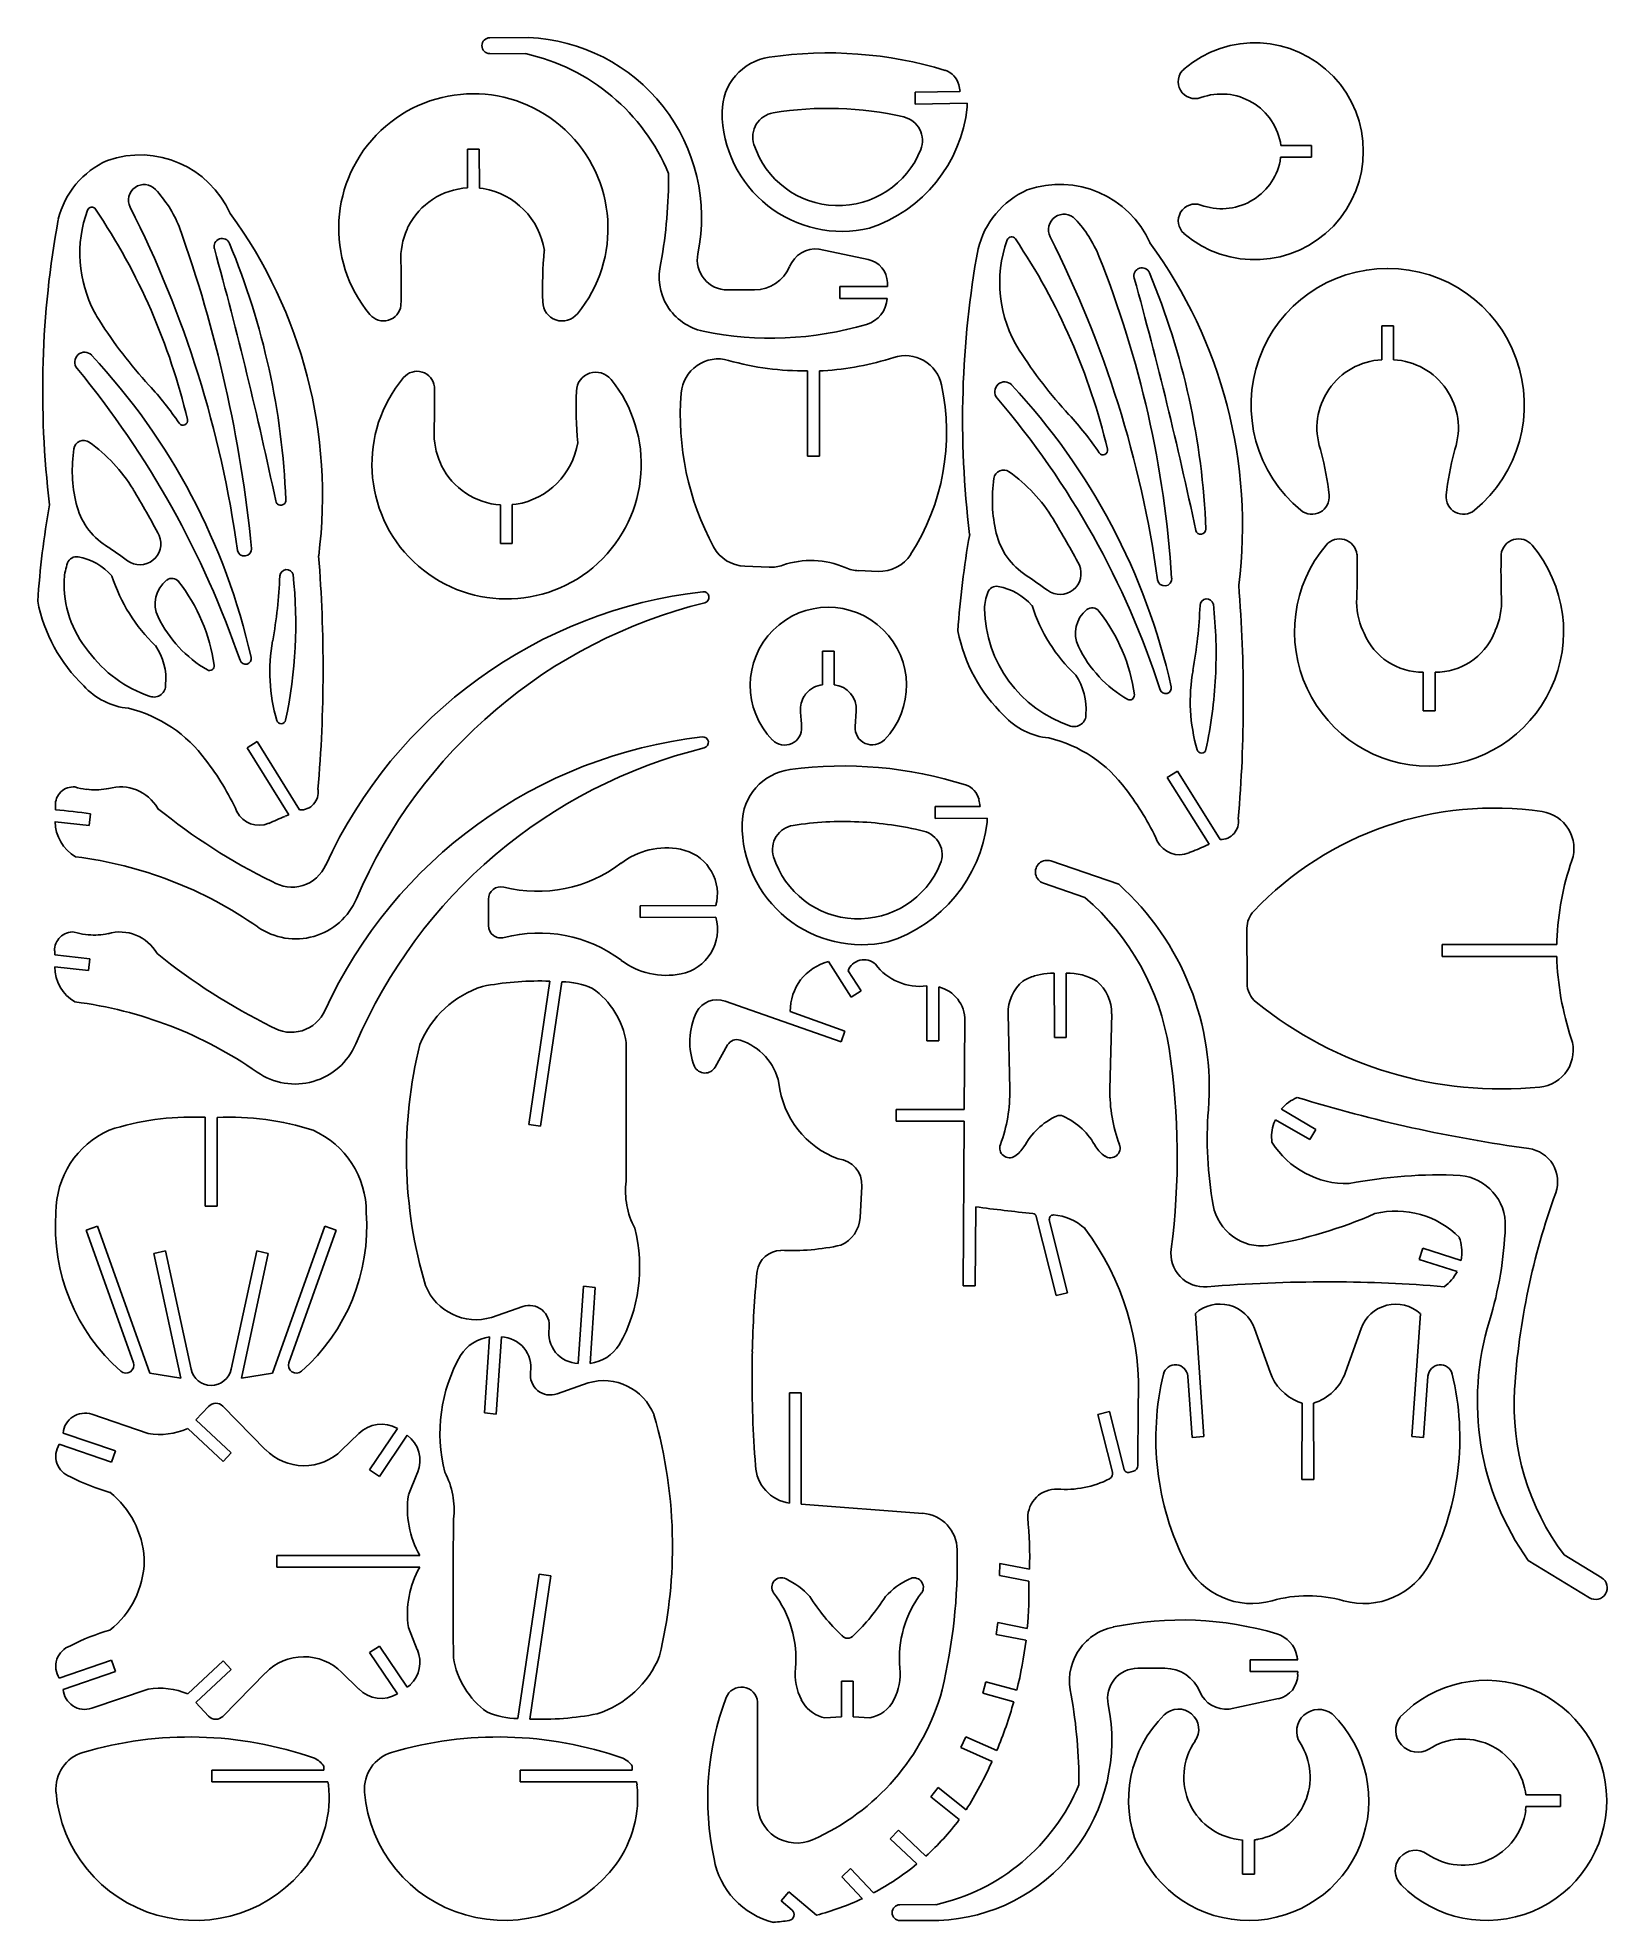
# Model space of a CAD drawing. Extents: x 0 to 199, y 0 to 239.
import ezdxf

# ---------------------------------------------------------------- set-up
doc = ezdxf.new("R2010")
doc.units = 0
doc.layers.add('CYAN', color=4, linetype='CONTINUOUS')

msp = doc.modelspace()

# ---------------------------------------------------------------- linework, layer by layer
at = {"layer": 'CYAN'}
for p, q in [((61.82, 236.84), (57.26, 236.85)), ((57.28, 238.85), (62.19, 238.87)), ((111.16, 231.95), (116.86, 232.05)), ((111.18, 230.45), (111.16, 231.95)), ((117.78, 230.55), (111.18, 230.45)), ((117.78, 230.05), (117.78, 230.55)), ((55.95, 224.74), (54.45, 224.74)), ((54.45, 224.74), (54.45, 219.83)), ((55.96, 219.81), (55.95, 224.74)), ((161.38, 225.22), (157.53, 225.22)), ((161.38, 223.72), (161.38, 225.22)), ((157.45, 223.22), (157.47, 223.72)), ((157.47, 223.72), (161.38, 223.72)), ((56.46, 219.74), (55.96, 219.81)), ((99, 212.08), (105.23, 210.75)), ((107.66, 207.83), (107.68, 207.33)), ((87.4, 206.89), (90.84, 206.89)), ((107.68, 207.33), (101.63, 207.33)), ((101.63, 207.33), (101.63, 205.82)), ((101.63, 205.82), (107.64, 205.82)), ((171.8, 202.35), (170.3, 202.35)), ((170.3, 202.35), (170.3, 198.03)), ((171.8, 198.03), (171.8, 202.35)), ((97.54, 185.83), (97.54, 196.65)), ((99.54, 196.65), (99.04, 196.64)), ((99.04, 196.64), (99.04, 185.83)), ((51.17, 184.61), (51.02, 184.95)), ((99.04, 185.83), (97.54, 185.83)), ((58.63, 174.75), (58.63, 179.65)), ((60.63, 179.74), (60.13, 179.7)), ((60.13, 179.7), (60.13, 174.75)), ((60.13, 174.75), (58.63, 174.75)), ((89.61, 171.88), (92.69, 171.75)), ((104.01, 171.32), (106.48, 171.22)), ((84.28, 168.64), (84.28, 168.65)), ((100.92, 161.11), (99.42, 161.11)), ((99.42, 161.11), (99.43, 156.85)), ((100.92, 156.86), (100.92, 161.11)), ((175.55, 158.43), (175.55, 153.53)), ((177.05, 153.53), (177.05, 158.43)), ((103.58, 151.55), (103.72, 153.52)), ((175.55, 153.53), (177.05, 153.53)), ((26.52, 148.85), (27.79, 149.65)), ((31.81, 140.37), (26.52, 148.85)), ((27.79, 149.65), (33.19, 140.98)), ((84.19, 150.24), (84.19, 150.25)), ((143.12, 145.12), (144.4, 145.91)), ((144.4, 145.91), (149.81, 137.25)), ((6.5, 143.56), (6.12, 143.6)), ((148.42, 136.66), (143.12, 145.12)), ((2.24, 141.52), (2.24, 141.01)), ((113.72, 141.41), (119.42, 141.44)), ((113.72, 139.92), (113.72, 141.41)), ((6.53, 139.02), (2.23, 139.5)), ((6.7, 140.51), (6.53, 139.02)), ((31.34, 140.18), (31.81, 140.37)), ((120.31, 139.95), (113.72, 139.92)), ((120.31, 139.45), (120.31, 139.95)), ((147.96, 136.45), (148.42, 136.66)), ((128.38, 134.52), (136.99, 131.56)), ((132.69, 129.9), (127.43, 131.72)), ((57.11, 129.68), (57.12, 126.32)), ((76.35, 128.83), (85.92, 128.87)), ((76.35, 127.34), (76.35, 128.83)), ((85.92, 127.39), (76.35, 127.34)), ((6.41, 125.16), (6.05, 125.2)), ((153.23, 119.05), (153.22, 126)), ((2.15, 123.12), (2.15, 122.64)), ((2.15, 122.64), (6.61, 122.11)), ((6.61, 122.11), (6.44, 120.62)), ((192.48, 123.92), (177.95, 123.92)), ((177.95, 123.92), (177.95, 122.42)), ((177.95, 122.42), (192.48, 122.42)), ((6.44, 120.62), (2.15, 121.11)), ((103.09, 117.26), (100.19, 121.76)), ((102.68, 120.58), (104.32, 118.05)), ((126.3, 119.95), (126.67, 120.05)), ((128.31, 120.28), (128.81, 120.29)), ((128.81, 120.29), (128.82, 112.16)), ((130.32, 112.16), (130.32, 120.28)), ((62.21, 101.1), (64.88, 119.29)), ((66.39, 119.21), (63.7, 100.89)), ((64.88, 119.29), (64.38, 119.3)), ((104.32, 118.05), (103.09, 117.26)), ((112.66, 111.72), (112.66, 118.69)), ((114.17, 118.56), (114.17, 111.72)), ((101.79, 111.59), (87.09, 116.76)), ((95.36, 115.43), (102.27, 112.95)), ((123.18, 105.6), (122.95, 115.13)), ((136.08, 115.13), (135.85, 105.6)), ((102.27, 112.95), (101.79, 111.59)), ((117.41, 103.01), (117.48, 114.28)), ((74.56, 94.3), (74.56, 111.5)), ((85.83, 108.39), (87.42, 111.2)), ((114.17, 111.72), (112.66, 111.72)), ((128.82, 112.16), (130.32, 112.16)), ((108.78, 101.56), (108.78, 103.01)), ((108.78, 103.01), (117.41, 103.01)), ((161.95, 100.5), (157.58, 103.05)), ((20.73, 102.03), (21.23, 102.03)), ((21.23, 102.03), (21.23, 90.75)), ((22.73, 90.75), (22.73, 102.01)), ((63.7, 100.89), (62.21, 101.1)), ((117.41, 101.56), (108.78, 101.56)), ((117.28, 80.66), (117.41, 101.56)), ((156.61, 101.29), (156.84, 101.73)), ((156.84, 101.73), (161.2, 99.2)), ((161.2, 99.2), (161.95, 100.5)), ((74.56, 93.93), (74.56, 94.3)), ((104.41, 93.28), (104.21, 89.34)), ((21.23, 90.75), (22.73, 90.75)), ((118.85, 90.68), (118.79, 80.66)), ((129.03, 79.44), (126.53, 89.47)), ((128.18, 89.04), (130.49, 79.8)), ((7.57, 88.24), (6.15, 87.74)), ((6.15, 87.74), (12.12, 70.93)), ((14.19, 69.6), (7.57, 88.24)), ((36.38, 88.24), (29.76, 69.6)), ((31.83, 70.93), (37.8, 87.74)), ((37.8, 87.74), (36.38, 88.24)), ((16.2, 85.1), (14.73, 84.78)), ((14.73, 84.78), (18.14, 68.97)), ((19.43, 70.09), (16.2, 85.1)), ((27.75, 85.1), (24.51, 70.09)), ((25.81, 68.97), (29.22, 84.78)), ((29.22, 84.78), (27.75, 85.1)), ((175.5, 85.45), (175.04, 84.01)), ((175.04, 84.01), (179.86, 82.47)), ((180.38, 83.89), (175.5, 85.45)), ((180.42, 84.27), (180.38, 83.89)), ((68.49, 70.84), (69.15, 80.64)), ((69.15, 80.64), (70.64, 80.46)), ((70.64, 80.46), (70, 70.83)), ((118.79, 80.66), (117.28, 80.66)), ((130.49, 79.8), (129.03, 79.44)), ((164.05, 81.18), (163.55, 81.18)), ((57.51, 76.67), (61.45, 78.05)), ((147.76, 61.56), (146.68, 77.17)), ((175.19, 77.17), (174.11, 61.56)), ((56.6, 64.57), (57.25, 74.2)), ((58.76, 74.19), (58.09, 64.39)), ((154.19, 75.25), (156.15, 69.72)), ((165.72, 69.72), (167.69, 75.25)), ((90.55, 72.3), (90.54, 71.92)), ((18.14, 68.97), (14.19, 69.6)), ((29.76, 69.6), (25.81, 68.97)), ((90.52, 70.7), (90.52, 70.2)), ((69.73, 68.36), (65.81, 67)), ((95.27, 53.12), (95.27, 67.12)), ((95.27, 67.12), (96.72, 67.12)), ((96.72, 67.12), (96.72, 52.99)), ((145.72, 69.23), (146.27, 61.46)), ((175.61, 61.46), (176.15, 69.23)), ((20.04, 63.68), (21.66, 65.39)), ((23.46, 65.42), (28.88, 59.9)), ((58.09, 64.39), (56.6, 64.57)), ((134.34, 64.38), (135.81, 64.74)), ((135.81, 64.74), (137.65, 57.39)), ((139.39, 57.91), (139.44, 65.66)), ((160.22, 65.8), (160.18, 56.14)), ((161.69, 56.14), (161.66, 65.8)), ((6.85, 64.39), (13.98, 61.96)), ((19.01, 62.58), (23.48, 58.39)), ((24.51, 59.5), (20.04, 63.68)), ((45.58, 62.58), (42.06, 57.33)), ((136.18, 57.06), (134.34, 64.38)), ((2.73, 60.59), (9.37, 58.32)), ((9.86, 59.75), (3.21, 62.01)), ((9.37, 58.32), (9.86, 59.75)), ((38.51, 59.83), (40.69, 61.95)), ((43.31, 56.5), (46.83, 61.75)), ((146.27, 61.46), (147.76, 61.56)), ((174.11, 61.56), (175.61, 61.46)), ((23.48, 58.39), (24.51, 59.5)), ((42.06, 57.33), (43.31, 56.5)), ((48.11, 56.99), (46.97, 54.16)), ((138.26, 57.03), (138.84, 57.18)), ((160.18, 56.14), (161.69, 56.14)), ((96.72, 52.99), (112.16, 51.83)), ((80.44, 47.76), (80.44, 48.26)), ((13.5, 45.76), (13.48, 46.13)), ((48.42, 46.51), (30.3, 46.51)), ((30.3, 46.51), (30.3, 45)), ((121.87, 43.95), (121.92, 45.48)), ((121.92, 45.48), (125.66, 44.74)), ((196.62, 41.13), (188.86, 45.86)), ((193.41, 46.56), (198.17, 43.66)), ((30.3, 45), (48.41, 45.01)), ((60.85, 25.82), (63.54, 44.14)), ((65.03, 43.93), (62.36, 25.74)), ((63.54, 44.14), (65.03, 43.93)), ((125.59, 43.23), (121.87, 43.95)), ((46.97, 37.36), (48.1, 34.53)), ((121.44, 36.49), (121.64, 37.98)), ((125.22, 35.75), (121.44, 36.49)), ((121.64, 37.98), (125.38, 37.24)), ((43.31, 35.02), (42.06, 34.2)), ((42.06, 34.2), (45.58, 28.95)), ((46.81, 29.8), (43.31, 35.02)), ((9.37, 33.21), (2.72, 30.93)), ((3.22, 29.51), (9.86, 31.78)), ((9.86, 31.78), (9.37, 33.21)), ((23.48, 33.13), (19.01, 28.94)), ((20.04, 27.84), (24.51, 32.03)), ((28.88, 31.63), (23.46, 26.1)), ((24.51, 32.03), (23.48, 33.13)), ((40.69, 29.57), (38.51, 31.69)), ((142.82, 32.2), (139.38, 32.2)), ((159.65, 33.27), (153.61, 33.27)), ((153.61, 33.27), (153.61, 31.77)), ((153.61, 31.77), (159.65, 31.77)), ((159.65, 31.77), (159.64, 31.39)), ((13.98, 29.56), (6.85, 27.14)), ((47.22, 30.1), (46.81, 29.8)), ((103.32, 30.57), (101.83, 30.57)), ((101.83, 30.57), (101.83, 26.04)), ((103.33, 26.04), (103.32, 30.57)), ((119.74, 29.05), (120.15, 30.5)), ((123.67, 27.96), (119.74, 29.05)), ((120.15, 30.5), (124.06, 29.44)), ((21.66, 26.13), (20.04, 27.84)), ((91.2, 15.02), (91.21, 27.96)), ((157.21, 28.35), (150.98, 27.01)), ((101.83, 26.04), (99.72, 25.92)), ((105.43, 25.92), (103.33, 26.04)), ((116.98, 22.16), (117.62, 23.51)), ((120.93, 20.39), (116.98, 22.16)), ((117.62, 23.51), (121.53, 21.77)), ((36.25, 19.29), (22.06, 19.29)), ((22.06, 19.29), (22.06, 17.79)), ((36.25, 19.79), (36.25, 19.29)), ((75.34, 19.29), (61.15, 19.29)), ((61.15, 19.29), (61.15, 17.79)), ((75.34, 19.79), (75.34, 19.29)), ((22.06, 17.79), (36.78, 17.79)), ((36.78, 17.79), (36.85, 17.41)), ((61.15, 17.79), (75.89, 17.79)), ((75.89, 17.79), (75.94, 17.41)), ((113.16, 15.91), (114.1, 17.09)), ((114.1, 17.09), (117.65, 14.24)), ((116.77, 13.02), (113.16, 15.91)), ((188.54, 16.16), (188.5, 16.54)), ((188.53, 14.16), (188.54, 14.66)), ((192.94, 16.16), (188.54, 16.16)), ((188.54, 14.66), (192.94, 14.66)), ((192.94, 14.66), (192.94, 16.16)), ((108.03, 10.57), (109.06, 11.66)), ((111.39, 7.4), (108.03, 10.57)), ((109.06, 11.66), (112.54, 8.38)), ((152.66, 10.44), (152.66, 6.09)), ((154.16, 6.09), (154.16, 10.44)), ((101.88, 5.78), (102.97, 6.82)), ((104.48, 3.01), (101.88, 5.78)), ((102.97, 6.82), (105.89, 3.72)), ((152.66, 6.09), (154.16, 6.09)), ((94.2, 2.73), (95.18, 3.88)), ((95.59, 1.53), (94.2, 2.73)), ((95.18, 3.88), (98.66, 0.92)), ((109.24, 2.23), (113.8, 2.24)), ((114.18, 0.23), (109.26, 0.23))]:
    msp.add_line(p, q, dxfattribs=at)
for centre, radius, start, end in [((61.27, 216.05), 22.84, 348.4557, 87.7047), ((57.28, 237.85), 1, 90, 269.2567), ((56.28, 211.84), 25.61, 22.514, 77.492), ((100.1, 185.88), 51.06, 73.0558, 98.3368), ((154.21, 224.47), 13.75, 229.2843, 130.7157), ((93.72, 229.47), 7, 98.3638, 180.1204), ((114.25, 232.33), 2.51, 13.0018, 72.9547), ((146.65, 233.28), 2.14, 131.0322, 289.9031), ((55.2, 214.7), 17.06, 320.6025, 219.8292), ((101.9, 229.49), 15.18, 9.713, 12.9591), ((149.99, 224.11), 7.62, 8.3524, 110.0924), ((101.9, 229.49), 15.18, 180.124, 283.3182), ((93.69, 226.29), 3.09, 99.3412, 197.8485), ((100.14, 187.16), 42.75, 77.0299, 99.3639), ((99.67, 232.01), 18.22, 288.3244, 353.8367), ((109.02, 225.82), 3.08, 338.426, 76.5744), ((101.44, 228.82), 11.24, 198.0063, 338.4005), ((13.33, 213.23), 11.04, 114.0702, 166.2809), ((12.96, 211.51), 12.5, 23.9311, 109.3041), ((149.99, 224.82), 7.63, 249.9265, 347.8761), ((13.48, 218.27), 1.98, 124.8527, 207.0642), ((13.47, 218.27), 1.98, 43.1549, 124.7368), ((54.98, 210.86), 8.99, 93.4161, 153.1905), ((19.62, 221.1), 60.31, 349.7028, 0.5128), ((129.52, 207.78), 12.49, 23.9171, 109.3572), ((6.85, 216.8), 0.577, 34.4252, 159.6026), ((-111.27, 155.06), 137.87, 7.8475, 26.8701), ((4.05, 209.39), 14.93, 21.7702, 43.27), ((54.91, 210.46), 9.4, 8.8423, 80.5027), ((129.89, 209.48), 11.05, 114.1022, 166.3395), ((146.65, 215.65), 2.13, 70.1705, 228.7278), ((120.48, 194.15), 119.85, 169.5717, 186.9382), ((21.22, 211.54), 15.88, 159.8815, 208.1028), ((-59.71, 171.98), 80.82, 13.2188, 33.9613), ((-24.55, 180.8), 60.63, 352.7979, 36.1764), ((130.03, 214.52), 1.97, 43.273, 206.8771), ((120.6, 205.63), 14.93, 21.8599, 43.3133), ((-142.02, 157.51), 169.93, 5.6038, 19.7511), ((23.36, 212.4), 1.02, 22.4291, 195.2798), ((-62.69, 176.68), 94.19, 2.2089, 22.5422), ((54.99, 210.87), 8.99, 155.6439, 182.6623), ((56.51, 210.19), 10.66, 153.6631, 155.6737), ((137.76, 207.79), 15.87, 159.9187, 212.4834), ((123.4, 213.05), 0.573, 32.8379, 160.9712), ((56.87, 168.17), 80.82, 13.26, 33.9963), ((5.33, 151.22), 137.87, 7.8936, 26.9138), ((92.02, 177.02), 60.63, 352.8443, 36.2211), ((-502.61, 67.5), 544.55, 11.9391, 15.4031), ((-58.12, 207.63), 104.18, 358.5065, 1.5555), ((116.13, 206.99), 52.17, 174.5926, 181.7794), ((85.75, 208.53), 7.01, 165.1926, 258.1494), ((87.4, 210.72), 3.83, 168.5565, 269.9774), ((98.63, 208.46), 3.64, 84.2874, 157.5678), ((104.56, 207.72), 3.11, 2.0501, 77.4142), ((237.05, 190.51), 119.86, 169.6283, 187), ((11.34, 161.92), 132.61, 3.6533, 21.8103), ((90.84, 211.67), 4.78, 269.9998, 337.5357), ((139.92, 208.67), 1.02, 22.5015, 195.7429), ((-385.95, 63.43), 544.54, 13.7061, 15.4384), ((53.9, 172.88), 94.19, 2.2503, 22.5876), ((171.04, 192.33), 17.3, 89.9574, 230.5959), ((171.06, 192.33), 17.3, 309.407, 90.043), ((103.97, 206.05), 3.68, 286.6214, 356.4248), ((21.24, 211.49), 15.87, 207.9206, 212.2557), ((43.81, 205.2), 2.23, 219.8033, 352.6429), ((66.46, 205.43), 2.47, 181.2791, 320.9524), ((57.29, 234.44), 58.61, 212.4192, 222.5279), ((92.95, 243.3), 42.52, 258.2748, 286.5017), ((5.94, 197.76), 1.25, 43.0181, 220.4168), ((-53.58, 142.27), 82.61, 12.6359, 42.9927), ((97.31, 232.82), 36.24, 273.5351, 287.9504), ((109.93, 193.87), 4.7, 12.1978, 107.9578), ((173.8, 230.78), 58.62, 212.5149, 222.623), ((-86.33, 121.7), 118.32, 18.864, 39.49), ((48.06, 194.35), 2.23, 6.9089, 139.7114), ((70.72, 194), 2.47, 38.762, 178.2877), ((86.23, 193.44), 4.71, 74.0254, 175.2942), ((96.98, 230.99), 34.35, 254.0296, 270.9468), ((170.73, 189.41), 8.64, 92.8686, 198.3946), ((171.37, 189.41), 8.64, 341.6099, 87.1338), ((-17.59, 165.71), 43.03, 34.3539, 42.5741), ((59.41, 184.79), 17.06, 139.8568, 39.0925), ((-53.88, 192.5), 104.17, 358.1133, 1.1634), ((120.39, 192.15), 52.17, 177.881, 185.0768), ((116.5, 191.01), 35.08, 175.394, 208.4032), ((86.69, 188.82), 28.47, 327.14, 12.2555), ((122.51, 194), 1.25, 42.9553, 220.5213), ((62.74, 138.32), 82.93, 12.7376, 42.9696), ((39.01, 122.75), 108.52, 17.9687, 40.475), ((-385.92, 63.3), 544.54, 11.989, 13.7205), ((18.41, 190.32), 0.576, 214.3229, 13.7457), ((59.21, 188.63), 8.98, 177.1645, 204.1922), ((98.95, 162), 43.04, 34.3017, 42.5219), ((22.66, 184.04), 18.28, 171.4074, 193.3123), ((5.81, 186.57), 1.24, 54.7967, 170.6858), ((-5.1, 171.2), 20.1, 31.2557, 54.6581), ((59.13, 189.03), 9.41, 279.1712, 350.8362), ((134.98, 186.57), 0.576, 214.3229, 13.7457), ((159.96, 185.83), 2.72, 10.3695, 18.3633), ((129.27, 177.35), 34.54, 5.8925, 15.0481), ((212.83, 177.35), 34.54, 164.9518, 174.1077), ((182.14, 185.83), 2.72, 161.6353, 169.632), ((59.22, 188.63), 9, 206.5268, 266.2492), ((122.38, 182.84), 1.23, 54.4987, 171.7695), ((-86.45, 122.03), 115.15, 27.8128, 31.1641), ((139.25, 180.3), 18.29, 171.456, 193.3461), ((111.48, 167.44), 20.1, 31.2534, 54.699), ((110.48, 160.08), 110.72, 169.8062, 176.1893), ((13.45, 181.85), 8.81, 193.2506, 237.0363), ((30.79, 180.23), 0.639, 187.3696, 7.3811), ((161.45, 180.66), 2.2, 230.4988, 6.2095), ((180.65, 180.66), 2.2, 173.779, 309.5126), ((30.27, 118.05), 115.15, 27.9489, 31.2957), ((-20.61, 129.45), 53.69, 53.4387, 56.9741), ((12.95, 174.71), 2.66, 233.6222, 23.2025), ((227.08, 156.42), 110.72, 169.8665, 176.249), ((130.04, 178.12), 8.82, 193.3732, 237.0402), ((147.36, 176.57), 0.643, 194.2238, 0.4379), ((176.3, 163.58), 17.05, 139.9905, 269.9718), ((164.95, 173.11), 2.23, 6.9968, 140.0024), ((176.29, 163.58), 17.05, 270.0282, 40.0095), ((187.64, 173.11), 2.23, 40.0031, 173.0056), ((10.25, 169.89), 6.89, 159.576, 177.0969), ((4.92, 171.87), 1.21, 80.4444, 159.3421), ((3.92, 165.94), 7.22, 40.6108, 80.4286), ((26.19, 174.08), 0.906, 192.4885, 1.139), ((-145, 158.89), 181.16, 355.1459, 4.5293), ((89.77, 176.57), 4.7, 208.5269, 267.9452), ((92.88, 176.34), 4.59, 267.6999, 289.4043), ((97.97, 161.68), 10.93, 66.5483, 109.0387), ((106.66, 175.91), 4.7, 267.7955, 327.2371), ((129.54, 170.97), 2.66, 233.7127, 23.2271), ((63.02, 171.22), 104.17, 358.1444, 1.1942), ((289.58, 171.2), 104.17, 178.7955, 181.8453), ((16.52, 169.57), 13.17, 177.0767, 220.1045), ((29.46, 177.05), 21.06, 197.7314, 226.3715), ((18.71, 167.11), 3.83, 128.2243, 205.808), ((17.01, 169.26), 1.08, 37.9517, 127.9844), ((0.46, 156.3), 22.1, 7.8566, 38.077), ((-31.3, 173.33), 62.04, 349.8636, 357.5156), ((31.54, 170.59), 0.857, 16.3399, 176.3855), ((-25.05, 164.53), 57.75, 347.8483, 6.2662), ((104.19, 176.01), 4.7, 246.4311, 267.7233), ((96.02, 125.67), 53.69, 53.4895, 57.0351), ((142.79, 170.28), 0.898, 188.0034, 5.5579), ((19.73, 171.23), 20.09, 190.878, 226.2538), ((91.1, 108.97), 60.07, 96.5198, 155.3665), ((100.07, 104.24), 64.9, 103.8569, 156.88), ((84.36, 167.94), 0.709, 284.2913, 95.9923), ((126.84, 166.15), 6.89, 159.662, 177.1934), ((121.51, 168.13), 1.2, 80.0655, 159.8034), ((120.5, 162.19), 7.22, 40.5725, 80.3255), ((148.13, 166.88), 0.856, 15.0951, 177.6601), ((-28.41, 154.95), 181.17, 355.2121, 4.5945), ((176.1, 167.41), 8.98, 177.2664, 204.2202), ((176.5, 167.41), 8.98, 335.7798, 2.7336), ((29.19, 172.14), 15.45, 205.6905, 240.1669), ((100.18, 156.78), 9.9, 315.9106, 224.4532), ((135.91, 166.75), 15.95, 180.9614, 251.4978), ((146.04, 173.33), 21.06, 197.8083, 226.4334), ((135.31, 163.37), 3.83, 128.2335, 205.7988), ((133.6, 165.52), 1.08, 37.8726, 127.9798), ((117.05, 152.55), 22.12, 7.8738, 38.0729), ((85.29, 169.5), 62.04, 349.9537, 357.6044), ((91.56, 160.78), 57.75, 357.0701, 6.2796), ((136.31, 167.47), 20.08, 190.9122, 226.2735), ((153.88, 157.43), 15.37, 22.744, 24.1944), ((175.5, 166.49), 8.06, 202.762, 270.3576), ((177.1, 166.49), 8.06, 269.6402, 337.2402), ((198.71, 157.43), 15.37, 155.8056, 157.256), ((19.33, 170.49), 15.95, 216.1267, 251.3885), ((8.68, 157.56), 7.56, 354.8094, 34.228), ((26.33, 160.18), 0.724, 198.0862, 12.8476), ((51.7, 158.49), 22.28, 169.8652, 196.0614), ((145.78, 168.41), 15.45, 205.7555, 240.2556), ((21.8, 159.23), 0.569, 239.1137, 9.2221), ((125.27, 153.8), 7.57, 354.9677, 34.3364), ((168.31, 154.77), 22.27, 169.8865, 196.086), ((91.56, 160.76), 57.74, 347.8928, 357.0913), ((12.32, 162.56), 8.73, 222.0402, 264.6113), ((14.72, 156.79), 1.49, 251.4238, 3.3437), ((99.77, 153.74), 3.13, 147.3787, 184.3807), ((100.03, 153.58), 3.44, 141.1418, 147.4294), ((99.77, 153.74), 3.13, 96.1603, 140.4675), ((100.59, 153.74), 3.13, 355.9205, 83.8828), ((138.38, 155.51), 0.578, 242.7514, 6.1903), ((142.92, 156.45), 0.725, 198.1614, 12.5987), ((7.5, 137.34), 17.01, 35.9274, 76.4144), ((658.3, 194.44), 563.14, 184.1694, 184.3716), ((128.91, 158.81), 8.73, 222.0895, 264.7239), ((131.31, 153.06), 1.51, 252.0979, 2.7063), ((30.85, 152.49), 0.575, 195.6514, 348.3515), ((94.65, 151.36), 2.15, 224.4343, 4.3646), ((105.73, 151.39), 2.16, 175.8009, 316.1079), ((91.02, 90.57), 60.07, 96.5247, 155.3637), ((99.99, 85.85), 64.89, 103.8484, 156.8844), ((84.28, 149.54), 0.706, 284.2713, 96.993), ((124.14, 133.58), 17.01, 35.9949, 76.5089), ((147.46, 148.76), 0.574, 196.4866, 348.7558), ((-4.48, 127.24), 32.66, 24.4702, 37.9372), ((96.25, 139.16), 7, 97.5946, 179.4766), ((102.09, 95.5), 51.06, 72.3483, 97.6204), ((4.53, 141.62), 2.29, 85.1946, 182.6435), ((7.25, 152.1), 8.58, 252.8262, 262.4446), ((7.25, 152.11), 8.58, 264.9632, 281.6942), ((10.51, 138.5), 5.41, 29.8213, 106.255), ((33.28, 143.24), 2.26, 267.7687, 8.2593), ((116.82, 141.76), 2.51, 12.204, 72.4109), ((112.13, 123.49), 32.67, 24.4936, 37.9276), ((-14.21, -24.32), 166.15, 82.7686, 84.3171), ((63.12, 200.1), 75.94, 230.8719, 243.8928), ((104.43, 139.06), 15.18, 9.0337, 12.2793), ((184.49, 99.33), 41.9, 81.5594, 136.5149), ((7.41, 139.53), 5.19, 180.2811, 239.657), ((28.05, 142.18), 3.14, 206.6994, 293.0796), ((66.08, 57.66), 89.53, 112.8358, 114.2676), ((104.43, 139.08), 15.18, 179.4463, 282.5728), ((96.18, 135.98), 3.08, 98.5743, 197.2929), ((102.14, 96.77), 42.75, 87.4717, 98.6443), ((102.12, 96.77), 42.75, 76.2907, 87.4354), ((102.22, 141.62), 18.21, 287.6162, 353.1486), ((149.9, 139.51), 2.26, 267.854, 8.2943), ((189.95, 136.12), 4.7, 340.9811, 81.5856), ((79.67, 126.67), 9.5, 79.1827, 127.382), ((111.54, 135.32), 3.06, 337.3019, 76.5969), ((144.65, 138.44), 3.13, 206.6671, 293.4852), ((137.21, 158.91), 24.9, 290.415, 295.5653), ((-1.69, 83.82), 51.65, 55.0522, 82.7824), ((32.2, 135.89), 4.69, 237.889, 336.3794), ((63.34, 148.14), 17.47, 255.785, 307.1789), ((80.38, 130.36), 5.74, 350.1141, 79.2726), ((103.97, 138.43), 11.25, 197.4139, 337.567), ((127.9, 133.12), 1.48, 71.2469, 251.2593), ((227.48, 123.15), 35.01, 160.9209, 177.9126), ((113.6, 105.73), 34.85, 355.4457, 47.855), ((32.69, 133.02), 8.38, 235.0755, 336.8395), ((58.67, 129.69), 1.56, 75.9966, 180.263), ((81.85, 130.1), 4.25, 343.1646, 350.1123), ((111.99, 105.84), 31.74, 8.8746, 49.291), ((80.39, 125.84), 5.74, 281.384, 15.5884), ((156.35, 126), 3.13, 136.3908, 179.8964), ((4.44, 123.22), 2.3, 85.2522, 182.5638), ((7.18, 133.71), 8.58, 252.7647, 262.4606), ((7.17, 133.71), 8.58, 264.9632, 281.6942), ((10.43, 120.11), 5.41, 29.7895, 106.3698), ((58.69, 126.33), 1.57, 180.2128, 284.8727), ((63.53, 107.93), 17.46, 53.3275, 104.7294), ((209.49, 123.8), 17.02, 177.8978, 179.5816), ((63.05, 181.7), 75.93, 230.8718, 243.8928), ((79.65, 129.51), 9.49, 233.0607, 281.3628), ((104.7, 119.85), 2.15, 47.7871, 160.0751), ((228.5, 123.44), 36.04, 181.6136, 198.4602), ((7.34, 121.13), 5.19, 180.255, 239.5147), ((101.76, 115.56), 6.4, 104.2462, 181.1121), ((111.76, 125.65), 7.02, 216.8785, 277.3772), ((128.41, 113.25), 7.02, 107.4668, 120.531), ((128.45, 113.27), 7.01, 91.1275, 104.6925), ((130.58, 113.28), 7.01, 59.0385, 92.1588), ((60.32, 106.4), 12.85, 107.8986, 157.7057), ((63.63, 80.42), 38.89, 88.8962, 100.7484), ((66.19, 108.82), 10.4, 66.6416, 88.8896), ((64.34, 109.92), 10.34, 8.7718, 54.7092), ((113.09, 114.3), 4.4, 359.7189, 75.8141), ((128.16, 115.28), 5.21, 129.624, 181.6519), ((130.87, 115.27), 5.21, 358.4754, 50.4353), ((156.36, 119.05), 3.13, 179.9662, 230.9569), ((-1.79, 65.42), 51.65, 55.0293, 82.7694), ((32.12, 117.48), 4.68, 237.8753, 336.4726), ((91.41, 111.61), 8.78, 154.6701, 201.0742), ((86.1, 113.93), 3, 70.742, 151.28), ((185.45, 154.95), 49.33, 230.9794, 275.6721), ((32.6, 114.63), 8.38, 235.1859, 336.7861), ((104.76, 97.28), 58.04, 166.0503, 196.5925), ((88.59, 110.54), 1.34, 71.8678, 150.6297), ((86.75, 104.84), 7.33, 11.8251, 72.0845), ((54.28, 97.06), 90.11, 352.5133, 8.7267), ((189.86, 110.53), 4.7, 275.6702, 18.5023), ((84.54, 109.13), 1.49, 206.8694, 330.2501), ((105.47, 107.67), 11.63, 186.5622, 249.6315), ((103.46, 105.34), 19.72, 339.9811, 0.7579), ((155.58, 105.36), 19.73, 179.3081, 200.0904), ((195.05, 99.25), 46.86, 175.4609, 190.2852), ((161.72, 99.6), 5.39, 113.2943, 140.2906), ((213.65, 279.64), 183.24, 252.8435, 262.2474), ((13.73, 89.99), 11.42, 114.1429, 180.1903), ((19.58, 67.44), 34.62, 88.0992, 107.7018), ((24.35, 67.44), 34.61, 72.2641, 92.6781), ((30.22, 89.99), 11.41, 359.8074, 65.8502), ((132.89, 94.05), 8.98, 114.919, 151.9716), ((129.51, 101.28), 1, 64.5931, 114.0395), ((126.16, 94.05), 8.97, 28.066, 65.0787), ((161.72, 99.6), 5.38, 161.71, 187.7386), ((123.13, 98.13), 1.23, 158.375, 304.1985), ((121.45, 100.6), 4.21, 304.2033, 326.3967), ((137.59, 100.61), 4.22, 213.6237, 235.7764), ((135.92, 98.12), 1.22, 234.5578, 22.5181), ((165.9, 104.87), 11.25, 212.2431, 271.3707), ((188.36, 93.88), 4.23, 340.2804, 82.313), ((101.13, 93.5), 3.28, 356.0648, 84.8915), ((84.63, 92.7), 10.15, 173.0459, 207.7349), ((177.47, 36.22), 58.51, 87.2754, 101.1336), ((179.67, 88.4), 6.29, 357.8359, 84.7416), ((155.13, 92.01), 6.29, 190.3335, 277.1909), ((277.05, 61.71), 90.11, 160.0569, 176.271), ((26.7, 88.18), 24.46, 175.8316, 228.5713), ((17.26, 88.17), 24.43, 311.431, 4.1919), ((100.15, 89.56), 4.06, 293.2327, 356.9802), ((143.57, 272.28), 183.27, 262.2497, 264.5281), ((126.04, 89.34), 0.505, 14.4887, 84.3517), ((128.67, 89.15), 0.499, 86.8866, 193.0793), ((128.33, 83.29), 6.37, 46.6712, 86.7316), ((146.02, 143.42), 58.49, 279.746, 293.5996), ((172.12, 78.9), 11.25, 44.5462, 103.7881), ((56.21, 83.03), 20.06, 330.5958, 14.2626), ((105.67, 67.59), 33.82, 356.7202, 36.9533), ((175.07, 84.93), 5.39, 352.9619, 20.1432), ((139.13, 89.94), 46.86, 342.9995, 357.825), ((94.28, 81.99), 3.18, 92.1819, 170.4768), ((95.58, 113.28), 28.14, 267.1232, 282.6814), ((147.82, 84.78), 4.24, 172.6903, 274.8505), ((233.85, 69.07), 143.34, 174.6162, 178.7094), ((175.08, 84.93), 5.38, 305.728, 332.7281), ((55.52, 83.24), 6.86, 201.6195, 286.8874), ((163.2, -102.07), 183.24, 89.8908, 94.7006), ((163.19, -102.06), 183.24, 85.2969, 89.7324), ((62.31, 75.68), 2.51, 351.2452, 110.0325), ((149.8, 73.7), 4.66, 19.4707, 131.9229), ((172.08, 73.69), 4.66, 48.1898, 160.4641), ((57.99, 68.96), 5.29, 98.035, 146.9876), ((58.63, 70.33), 3.86, 351.0971, 88.1338), ((68.61, 74.7), 3.87, 171.0585, 268.1324), ((217.27, 66.05), 34.85, 162.9935, 215.4085), ((71.03, 61.99), 20.06, 150.5699, 194.2439), ((69.25, 76.06), 5.29, 278.1685, 327.0011), ((233.85, 69.07), 143.34, 178.8618, 179.3479), ((11.17, 70.61), 1.01, 229.6644, 18.8606), ((21.97, 70.64), 2.6, 192.2265, 347.8186), ((32.77, 70.59), 0.998, 160.2003, 311.9928), ((64.93, 69.35), 2.51, 171.4002, 290.4082), ((233.85, 69.07), 143.34, 179.5463, 184.4674), ((176.8, 61.36), 35.12, 166.6126, 206.7287), ((144.16, 69.11), 1.56, 4.289, 165.8632), ((162.07, 71.81), 6.28, 199.447, 248.0125), ((159.79, 71.79), 6.28, 287.3286, 340.6894), ((177.72, 69.09), 1.57, 14.8364, 174.9217), ((145.08, 61.37), 35.11, 333.2489, 13.3714), ((71.72, 61.8), 6.85, 21.5166, 106.8755), ((218.81, 65.59), 31.74, 176.4116, 216.8398), ((5.97, 61.76), 2.77, 71.5584, 174.8054), ((22.57, 64.54), 1.25, 44.5613, 137.0275), ((163.5, 75.36), 10.11, 248.0487, 251.0659), ((15.44, 70.79), 8.96, 260.5773, 293.4823), ((43.53, 59.17), 3.97, 58.9938, 135.6142), ((20.35, 47.7), 60.08, 0.5408, 16.059), ((5.06, 59.09), 2.77, 147.2489, 250.7886), ((33.73, 64.66), 6.79, 224.4851, 314.7773), ((44.46, 58.56), 3.97, 336.6938, 53.3698), ((95.98, 58.1), 5.03, 182.2313, 261.8436), ((138.14, 57.52), 0.504, 194.4364, 284.2982), ((138.64, 57.9), 0.754, 285.6141, 0.0683), ((15.56, 78.03), 24.39, 242.1054, 254.7856), ((42.62, 52.32), 10.14, 353.0985, 27.801), ((130.26, 67.02), 12.15, 264.9936, 297.1385), ((135.46, 56.88), 0.745, 297.0004, 14.4881), ((1.88, 45.43), 11.63, 3.4582, 51.255), ((58.69, 52.42), 11.85, 171.562, 209.9385), ((129.11, 51.25), 3.67, 88.6433, 179.9378), ((1704.54, 42.13), 1651.89, 179.68872, 180.29824), ((111.81, 47.15), 4.7, 0.9184, 85.7303), ((76.08, 46.26), 49.61, 358.2476, 5.7798), ((1.88, 46.1), 11.63, 308.742, 358.3276), ((20.35, 47.7), 60.08, 346.5865, 0.0627), ((44.4, 45.97), 72.12, 346.7672, 0.9945), ((153.83, 49.79), 9.39, 206.7001, 285.9557), ((168.03, 49.79), 9.39, 254.1305, 333.2998), ((58.69, 39.11), 11.85, 150.1281, 188.448), ((94.23, 42.46), 1.21, 60.9155, 215.204), ((90.55, 34.54), 9.94, 42.7923, 64.5374), ((114.71, 34.55), 9.93, 115.5303, 137.2863), ((111.01, 42.45), 1.21, 325.276, 118.785), ((72.85, 42.11), 52.75, 354.7073, 1.2176), ((197.39, 42.4), 1.48, 238.4405, 58.4405), ((82.4, 33.44), 13.67, 354.844, 37.4822), ((119.82, 55.21), 26.02, 212.344, 226.4057), ((85.38, 55.18), 26.04, 313.7232, 327.7714), ((122.86, 33.45), 13.68, 142.5397, 185.1465), ((160.93, 24.89), 16.5, 74.0401, 105.8966), ((144.92, -4.2), 42.52, 73.4957, 101.7223), ((15.56, 13.49), 24.39, 105.2144, 117.8946), ((102.63, 36.97), 0.961, 218.4263, 320.8083), ((137.73, 30.56), 7.01, 101.8506, 194.8074), ((155.95, 33.04), 3.68, 11.4388, 73.3775), ((5.06, 32.43), 2.77, 109.2458, 212.6017), ((33.73, 26.87), 6.79, 45.2257, 135.5239), ((44.46, 32.96), 3.97, 313.9254, 23.415), ((62.9, 35.11), 10.34, 188.779, 234.7095), ((66.91, 38.63), 12.85, 287.938, 337.7316), ((72.86, 42.12), 52.75, 346.0909, 353.0679), ((134.8, 28.76), 25.25, 10.291, 11.4461), ((103.31, 31.49), 7.33, 174.3414, 206.8034), ((101.93, 31.5), 7.34, 333.2075, 5.6253), ((139.38, 28.38), 3.82, 90.0094, 191.5071), ((142.82, 27.42), 4.78, 22.3039, 89.9281), ((156.54, 31.38), 3.11, 282.5869, 0.2359), ((5.97, 29.76), 2.77, 185.1795, 288.4294), ((15.44, 20.73), 8.95, 66.5115, 99.4178), ((43.53, 32.36), 3.98, 224.449, 300.9431), ((89.16, 27.76), 2.06, 5.4103, 159.4854), ((86.4, 37.25), 29.26, 293.7225, 344.5677), ((71.61, 17.95), 60.31, 359.5103, 10.3332), ((150.61, 30.63), 3.64, 202.5397, 275.7634), ((183.58, 15.45), 15.22, 224.6737, 135.9998), ((61.05, 36.21), 10.4, 246.6134, 268.8619), ((63.61, 64.61), 38.88, 268.1677, 280.7616), ((121.53, 15.64), 36.63, 159.4728, 191.9563), ((100.6, 30.14), 4.31, 206.8945, 253.0688), ((104.69, 30.1), 4.25, 279.9617, 333.2124), ((113.26, 23.05), 22.84, 272.3126, 11.5472), ((72.85, 42.08), 52.75, 337.3477, 344.4653), ((153.44, 15.45), 15.22, 134.6433, 46.036), ((144.55, 24.46), 2.56, 324.6044, 134.7622), ((162.31, 24.2), 2.78, 52.5171, 211.6833), ((22.57, 26.98), 1.25, 223.0056, 315.4056), ((100.71, 30.59), 4.77, 253.4531, 258.0376), ((174.85, 24.34), 2.78, 142.914, 300.948), ((7.13, 16.91), 4.83, 106.7664, 184.7123), ((19.26, -24.06), 47.55, 70.5999, 106.5284), ((46.23, 16.9), 4.83, 106.8367, 184.642), ((58.35, -24.06), 47.55, 70.5999, 106.5284), ((153.22, 18.41), 8, 145.2589, 265.9767), ((153.24, 18.4), 7.99, 280.2379, 32.8863), ((180.61, 15.23), 8, 9.3927, 122.7736), ((33.97, 18.29), 2.73, 33.3834, 66.5539), ((73.06, 18.29), 2.73, 33.3739, 66.516), ((72.85, 42.1), 52.75, 328.1246, 335.7014), ((22.42, 15.83), 14.51, 324.307, 6.2396), ((61.51, 15.83), 14.51, 324.307, 6.2396), ((108.26, 27.24), 25.61, 282.4876, 337.4958), ((19.99, 17.96), 17.73, 184.6876, 323.3168), ((59.08, 17.97), 17.73, 184.713, 323.2904), ((96.18, 15.02), 4.98, 179.9993, 293.6016), ((90.5, 32.73), 32.84, 312.1452, 323.1109), ((180.61, 15.23), 8, 235.2581, 352.2907), ((156.23, 1.91), 8.77, 100.2995, 103.6395), ((95.63, 9.79), 10.08, 189.9323, 256.3451), ((90.49, 32.73), 32.84, 297.95, 309.5214), ((174.57, 6.57), 2.56, 54.6044, 225.1414), ((90.51, 32.73), 32.85, 284.3737, 295.1843), ((90.47, 32.73), 32.85, 274.8558, 278.3103), ((95.1, 0.97), 0.748, 278.6903, 48.9548), ((109.26, 1.23), 1, 90.7433, 270)]:
    msp.add_arc(centre, radius, start, end, dxfattribs=at)

doc.saveas('drawing.dxf')
